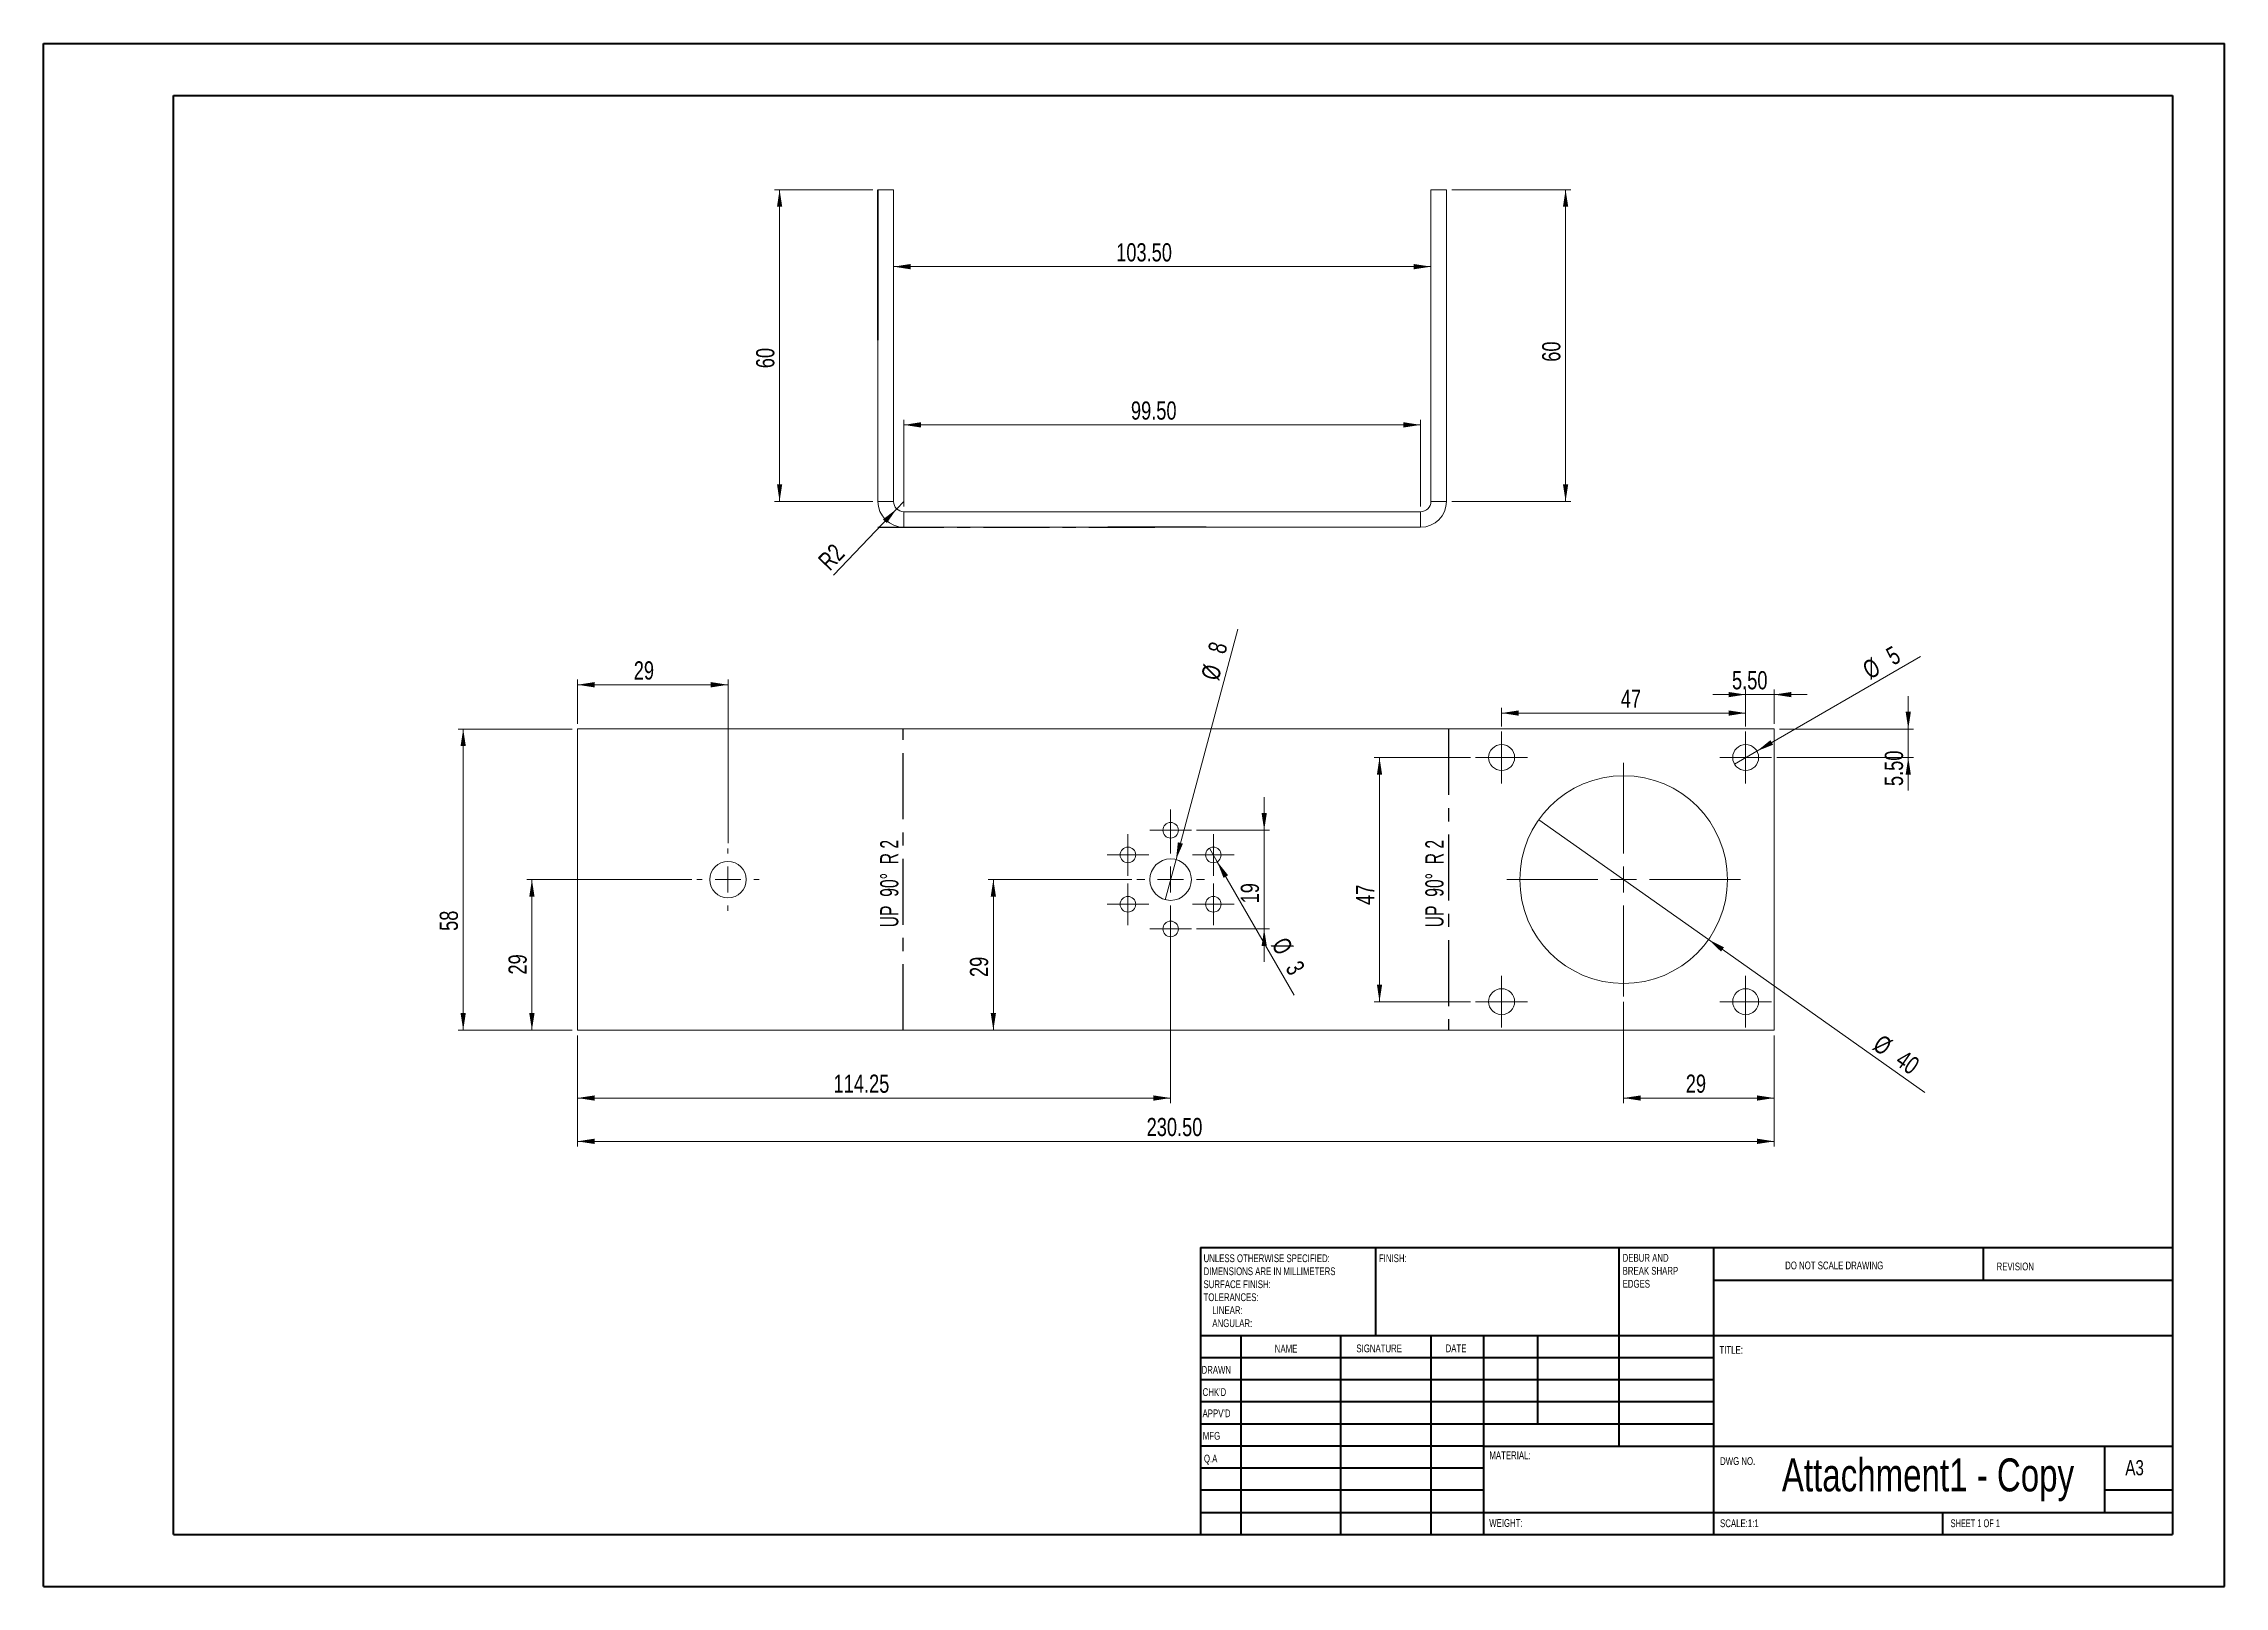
# Model space of a CAD drawing. Header units: millimetres. Extents: x 0 to 420, y 0 to 297.
import ezdxf

# ---------------------------------------------------------------- set-up
doc = ezdxf.new("R2010")
doc.units = ezdxf.units.MM
doc.linetypes.add('CENTERX2', pattern=[20.32, 12.7, -2.54, 2.54, -2.54])
doc.styles.add('SLDTEXTSTYLE0', font='TXT', dxfattribs={"width": 0.75})
doc.styles.add('SLDTEXTSTYLE1', font='TXT', dxfattribs={"width": 0.6875})
doc.styles.add('SLDTEXTSTYLE2', font='TXT', dxfattribs={"width": 0.645833})
doc.dimstyles.new('SLDDIMSTYLE0', dxfattribs={"dimtxt": 3.5, "dimasz": 3.302, "dimexe": 0, "dimexo": 0.0625, "dimgap": 0.875, "dimtad": 1, "dimrnd": 1e-09, "dimzin": 12, "dimdsep": 46, "dimtxsty": 'SLDTEXTSTYLE0', "dimsah": 1, "dimcen": 0.09, "dimadec": 0, "dimazin": 3, "dimtfac": 1, "dimtofl": 0, "dimtmove": 0, "dimatfit": 3, "dimfxl": 1, "dimfrac": 2, "dimtolj": 1, "dimtzin": 12, "dimarcsym": 0})
doc.dimstyles.new('SLDDIMSTYLE1', dxfattribs={"dimtxt": 3.5, "dimasz": 3.302, "dimexe": 0, "dimexo": 0.0625, "dimgap": 0.875, "dimtad": 1, "dimrnd": 1e-09, "dimzin": 12, "dimdsep": 46, "dimtxsty": 'SLDTEXTSTYLE0', "dimblk1": 'NONE', "dimsah": 1, "dimcen": 0, "dimadec": 0, "dimazin": 3, "dimtfac": 1, "dimtmove": 0, "dimatfit": 3, "dimldrblk": 'NONE', "dimfxl": 1, "dimfrac": 2, "dimtolj": 1, "dimtzin": 12, "dimarcsym": 0})
doc.dimstyles.new('SLDDIMSTYLE2', dxfattribs={"dimtxt": 3.5, "dimasz": 3.302, "dimexe": 0, "dimexo": 0.0625, "dimgap": 0.875, "dimtad": 1, "dimrnd": 1e-09, "dimzin": 12, "dimdsep": 46, "dimtxsty": 'SLDTEXTSTYLE0', "dimsah": 1, "dimcen": 0.09, "dimadec": 0, "dimazin": 3, "dimtfac": 1, "dimtmove": 0, "dimatfit": 0, "dimfxl": 1, "dimfrac": 2, "dimtolj": 1, "dimtzin": 12, "dimarcsym": 0})
doc.dimstyles.new('SLDDIMSTYLE3', dxfattribs={"dimtxt": 3.5, "dimasz": 3.302, "dimexe": 0, "dimexo": 0.0625, "dimgap": 0.875, "dimtad": 1, "dimrnd": 1e-09, "dimzin": 4, "dimdsep": 46, "dimtxsty": 'SLDTEXTSTYLE0', "dimsah": 1, "dimcen": 0.09, "dimadec": 0, "dimazin": 1, "dimtfac": 1, "dimtmove": 0, "dimatfit": 0, "dimfxl": 1, "dimfrac": 2, "dimtolj": 1, "dimtzin": 12, "dimarcsym": 0})
doc.dimstyles.new('SLDDIMSTYLE4', dxfattribs={"dimtxt": 3.5, "dimasz": 3.302, "dimexe": 0, "dimexo": 0.0625, "dimgap": 0.875, "dimtad": 1, "dimrnd": 1e-09, "dimzin": 4, "dimdsep": 46, "dimtxsty": 'SLDTEXTSTYLE0', "dimsah": 1, "dimcen": 0.09, "dimadec": 0, "dimazin": 1, "dimtfac": 1, "dimtofl": 0, "dimtmove": 0, "dimatfit": 3, "dimfxl": 1, "dimfrac": 2, "dimtolj": 1, "dimtzin": 12, "dimarcsym": 0})
doc.dimstyles.new('SLDDIMSTYLE5', dxfattribs={"dimtxt": 3.5, "dimasz": 3.302, "dimexe": 0, "dimexo": 0.0625, "dimgap": 0.875, "dimtad": 1, "dimrnd": 1e-09, "dimzin": 12, "dimdsep": 46, "dimtxsty": 'SLDTEXTSTYLE0', "dimsah": 1, "dimcen": 0, "dimadec": 0, "dimazin": 3, "dimtfac": 1, "dimtofl": 0, "dimtmove": 0, "dimatfit": 3, "dimfxl": 1, "dimfrac": 2, "dimtolj": 1, "dimtzin": 12, "dimarcsym": 0})

# ---------------------------------------------------------------- blocks, each defined once
blk = doc.blocks.new('SW_NOTE_0')
at = {"color": 0, "linetype": 'Continuous', "lineweight": 0, "char_height": 1.5, "attachment_point": 1, "style": 'SLDTEXTSTYLE0'}
for s, insert in [('DEBUR AND', (0, 1.93)), ('BREAK SHARP', (0, -0.57)), ('EDGES', (0, -3.07))]:
    blk.add_mtext(s, dxfattribs=dict(at, insert=insert))
blk = doc.blocks.new('SW_NOTE_1')
at = {"color": 0, "linetype": 'Continuous', "lineweight": 0, "char_height": 1.5, "attachment_point": 1, "style": 'SLDTEXTSTYLE0'}
for s, insert in [('UNLESS OTHERWISE SPECIFIED:', (0, 1.93)), ('SURFACE FINISH:', (0, -3.07)), ('DIMENSIONS ARE IN MILLIMETERS', (0, -0.57)), ('TOLERANCES:', (0, -5.57)), ('LINEAR:', (1.69, -8.07)), ('ANGULAR:', (1.69, -10.57))]:
    blk.add_mtext(s, dxfattribs=dict(at, insert=insert))
blk = doc.blocks.new('_D')
at = {"color": 7, "linetype": 'Continuous', "lineweight": 0}
for p, q in [((102.89, 166.27), (102.89, 174.79)), ((131.89, 173.79), (102.89, 173.79)), ((131.89, 143.27), (131.89, 174.79))]:
    blk.add_line(p, q, dxfattribs=at)
for points in [[(102.89, 173.79), (106.19, 173.28), (106.19, 174.3)], [(131.89, 173.79), (128.58, 174.3), (128.58, 173.28)]]:
    blk.add_solid(points, dxfattribs=at)
at = {"color": 7, "linetype": 'Continuous', "lineweight": 0, "insert": (113.74, 178.3, 2.2), "char_height": 3.5, "attachment_point": 1, "style": 'SLDTEXTSTYLE0'}
blk.add_mtext('29', dxfattribs=at)
blk = doc.blocks.new('_D_1')
at = {"color": 7, "linetype": 'Continuous', "lineweight": 0}
for p, q in [((124.89, 136.27), (93.12, 136.27)), ((94.12, 136.27), (94.12, 107.27)), ((101.89, 107.27), (93.12, 107.27))]:
    blk.add_line(p, q, dxfattribs=at)
for points in [[(94.12, 136.27), (93.61, 132.97), (94.63, 132.97)], [(94.12, 107.27), (94.63, 110.58), (93.61, 110.58)]]:
    blk.add_solid(points, dxfattribs=at)
at = {"color": 7, "linetype": 'Continuous', "lineweight": 0, "insert": (89.61, 118, 2.2), "char_height": 3.5, "attachment_point": 1, "rotation": 90, "style": 'SLDTEXTSTYLE0'}
blk.add_mtext('29', dxfattribs=at)
blk = doc.blocks.new('_D_2')
at = {"color": 7, "linetype": 'Continuous', "lineweight": 0}
for p, q in [((101.89, 165.27), (79.89, 165.27)), ((80.89, 165.27), (80.89, 107.27)), ((101.89, 107.27), (79.89, 107.27))]:
    blk.add_line(p, q, dxfattribs=at)
for points in [[(80.89, 165.27), (80.38, 161.97), (81.39, 161.97)], [(80.89, 107.27), (81.39, 110.58), (80.38, 110.58)]]:
    blk.add_solid(points, dxfattribs=at)
at = {"color": 7, "linetype": 'Continuous', "lineweight": 0, "insert": (76.37, 126.4, 2.2), "char_height": 3.5, "attachment_point": 1, "rotation": 90, "style": 'SLDTEXTSTYLE0'}
blk.add_mtext('58', dxfattribs=at)
blk = doc.blocks.new('_D_3')
at = {"color": 7, "linetype": 'Continuous', "lineweight": 0}
for q in [(230.05, 184.5), (216.1, 132.41)]:
    blk.add_line((218.17, 140.14), q, dxfattribs=at)
blk.add_solid([(218.17, 140.14), (219.51, 143.2), (218.53, 143.46)], dxfattribs=at)
at = {"color": 7, "linetype": 'Continuous', "lineweight": 0, "char_height": 3.5, "attachment_point": 1, "rotation": 75, "style": 'SLDTEXTSTYLE0'}
for s, insert in [('8', (224.24, 180.43, 2.2)), ('%%c', (222.93, 175.32, 2.2))]:
    blk.add_mtext(s, dxfattribs=dict(at, insert=insert))
blk = doc.blocks.new('_NONE')
blk = doc.blocks.new('_D_4')
at = {"color": 7, "linetype": 'Continuous', "lineweight": 0}
for q in [(224.61, 142.32), (240.95, 114.02)]:
    blk.add_line((226.11, 139.73), q, dxfattribs=at)
blk.add_solid([(226.11, 139.73), (227.32, 136.61), (228.2, 137.12)], dxfattribs=at)
at = {"color": 7, "linetype": 'Continuous', "lineweight": 0, "char_height": 3.5, "attachment_point": 1, "rotation": 300, "style": 'SLDTEXTSTYLE0'}
for s, insert in [('%%c', (239.49, 125.54, 2.2)), ('3', (242.18, 120.99, 2.2))]:
    blk.add_mtext(s, dxfattribs=dict(at, insert=insert))
blk = doc.blocks.new('_D_5')
at = {"color": 7, "linetype": 'Continuous', "lineweight": 0}
for p, q in [((235.15, 145.77), (235.15, 152.12)), ((222.13, 145.77), (236.15, 145.77)), ((235.15, 145.77), (235.15, 126.77)), ((222.13, 126.77), (236.15, 126.77)), ((235.15, 126.77), (235.15, 120.42))]:
    blk.add_line(p, q, dxfattribs=at)
for points in [[(235.15, 145.77), (235.66, 149.08), (234.65, 149.08)], [(235.15, 126.77), (234.65, 123.47), (235.66, 123.47)]]:
    blk.add_solid(points, dxfattribs=at)
at = {"color": 7, "linetype": 'Continuous', "lineweight": 0, "insert": (230.64, 131.7, 2.2), "char_height": 3.5, "attachment_point": 1, "rotation": 90, "style": 'SLDTEXTSTYLE0'}
blk.add_mtext('19', dxfattribs=at)
blk = doc.blocks.new('_D_6')
at = {"color": 7, "linetype": 'Continuous', "lineweight": 0}
for q in [(361.56, 179.22), (325.72, 158.52)]:
    blk.add_line((330.05, 161.02), q, dxfattribs=at)
blk.add_solid([(330.05, 161.02), (333.16, 162.24), (332.65, 163.12)], dxfattribs=at)
at = {"color": 7, "linetype": 'Continuous', "lineweight": 0, "char_height": 3.5, "attachment_point": 1, "rotation": 30, "style": 'SLDTEXTSTYLE0'}
for s, insert in [('5', (354.58, 180.45, 2.2)), ('%%c', (350.04, 177.77, 2.2))]:
    blk.add_mtext(s, dxfattribs=dict(at, insert=insert))
blk = doc.blocks.new('_D_7')
at = {"color": 7, "linetype": 'Continuous', "lineweight": 0}
for p, q in [((327.88, 165.77), (327.88, 172.9)), ((333.38, 166.27), (333.38, 172.9)), ((327.88, 171.9), (321.53, 171.9)), ((327.88, 171.9), (333.38, 171.9)), ((333.38, 171.9), (339.73, 171.9))]:
    blk.add_line(p, q, dxfattribs=at)
for points in [[(327.88, 171.9), (324.58, 172.4), (324.58, 171.39)], [(333.38, 171.9), (336.68, 171.39), (336.68, 172.4)]]:
    blk.add_solid(points, dxfattribs=at)
at = {"color": 7, "linetype": 'Continuous', "lineweight": 0, "insert": (325.25, 176.41, 2.2), "char_height": 3.5, "attachment_point": 1, "style": 'SLDTEXTSTYLE0'}
blk.add_mtext('5.50', dxfattribs=at)
blk = doc.blocks.new('_D_8')
at = {"color": 7, "linetype": 'Continuous', "lineweight": 0}
for p, q in [((359.2, 165.27), (359.2, 171.62)), ((334.38, 165.27), (360.2, 165.27)), ((359.2, 159.77), (359.2, 165.27)), ((333.88, 159.77), (360.2, 159.77)), ((359.2, 159.77), (359.2, 153.42))]:
    blk.add_line(p, q, dxfattribs=at)
for points in [[(359.2, 165.27), (359.7, 168.58), (358.69, 168.58)], [(359.2, 159.77), (358.69, 156.47), (359.7, 156.47)]]:
    blk.add_solid(points, dxfattribs=at)
at = {"color": 7, "linetype": 'Continuous', "lineweight": 0, "insert": (354.68, 154.29, 2.2), "char_height": 3.5, "attachment_point": 1, "rotation": 90, "style": 'SLDTEXTSTYLE0'}
blk.add_mtext('5.50', dxfattribs=at)
blk = doc.blocks.new('_D_9')
at = {"color": 7, "linetype": 'Continuous', "lineweight": 0}
for p, q in [((280.88, 165.77), (280.88, 169.34)), ((280.88, 168.34), (327.88, 168.34)), ((327.88, 165.77), (327.88, 169.34))]:
    blk.add_line(p, q, dxfattribs=at)
for points in [[(280.88, 168.34), (284.18, 167.83), (284.18, 168.85)], [(327.88, 168.34), (324.58, 168.85), (324.58, 167.83)]]:
    blk.add_solid(points, dxfattribs=at)
at = {"color": 7, "linetype": 'Continuous', "lineweight": 0, "insert": (303.83, 172.85, 2.2), "char_height": 3.5, "attachment_point": 1, "style": 'SLDTEXTSTYLE0'}
blk.add_mtext('47', dxfattribs=at)
blk = doc.blocks.new('_D_10')
at = {"color": 7, "linetype": 'Continuous', "lineweight": 0}
for q in [(288.04, 147.81), (362.41, 95.31)]:
    blk.add_line((320.72, 124.74), q, dxfattribs=at)
blk.add_solid([(320.72, 124.74), (323.13, 122.42), (323.71, 123.25)], dxfattribs=at)
at = {"color": 7, "linetype": 'Continuous', "lineweight": 0, "char_height": 3.5, "attachment_point": 1, "rotation": 324.7815, "style": 'SLDTEXTSTYLE0'}
for s, insert in [('%%c', (354.15, 106.66, 2.2)), ('40', (358.49, 103.66, 2.2))]:
    blk.add_mtext(s, dxfattribs=dict(at, insert=insert))
blk = doc.blocks.new('_D_11')
at = {"color": 7, "linetype": 'Continuous', "lineweight": 0}
for p, q in [((274.88, 159.77), (256.36, 159.77)), ((257.36, 159.77), (257.36, 112.77)), ((274.88, 112.77), (256.36, 112.77))]:
    blk.add_line(p, q, dxfattribs=at)
for points in [[(257.36, 159.77), (256.86, 156.47), (257.87, 156.47)], [(257.36, 112.77), (257.87, 116.08), (256.86, 116.08)]]:
    blk.add_solid(points, dxfattribs=at)
at = {"color": 7, "linetype": 'Continuous', "lineweight": 0, "insert": (252.85, 131.4, 2.2), "char_height": 3.5, "attachment_point": 1, "rotation": 90, "style": 'SLDTEXTSTYLE0'}
blk.add_mtext('47', dxfattribs=at)
blk = doc.blocks.new('_D_12')
at = {"color": 7, "linetype": 'Continuous', "lineweight": 0}
for p, q in [((102.89, 106.27), (102.89, 84.89)), ((333.38, 106.27), (333.38, 84.89)), ((102.89, 85.89), (333.38, 85.89))]:
    blk.add_line(p, q, dxfattribs=at)
for points in [[(102.89, 85.89), (106.19, 85.38), (106.19, 86.4)], [(333.38, 85.89), (330.08, 86.4), (330.08, 85.38)]]:
    blk.add_solid(points, dxfattribs=at)
at = {"color": 7, "linetype": 'Continuous', "lineweight": 0, "insert": (212.51, 90.4, 2.2), "char_height": 3.5, "attachment_point": 1, "style": 'SLDTEXTSTYLE0'}
blk.add_mtext('230.50', dxfattribs=at)
blk = doc.blocks.new('_D_13')
at = {"color": 7, "linetype": 'Continuous', "lineweight": 0}
for p, q in [((209.63, 136.27), (181.99, 136.27)), ((182.99, 136.27), (182.99, 107.27))]:
    blk.add_line(p, q, dxfattribs=at)
for points in [[(182.99, 136.27), (182.48, 132.97), (183.5, 132.97)], [(182.99, 107.27), (183.5, 110.58), (182.48, 110.58)]]:
    blk.add_solid(points, dxfattribs=at)
at = {"color": 7, "linetype": 'Continuous', "lineweight": 0, "insert": (178.48, 117.52, 2.2), "char_height": 3.5, "attachment_point": 1, "rotation": 90, "style": 'SLDTEXTSTYLE0'}
blk.add_mtext('29', dxfattribs=at)
blk = doc.blocks.new('_D_14')
at = {"color": 7, "linetype": 'Continuous', "lineweight": 0}
for p, q in [((217.13, 128.77), (217.13, 93.23)), ((102.89, 106.27), (102.89, 93.23)), ((217.13, 94.23), (102.89, 94.23))]:
    blk.add_line(p, q, dxfattribs=at)
for points in [[(102.89, 94.23), (106.19, 93.72), (106.19, 94.73)], [(217.13, 94.23), (213.83, 94.73), (213.83, 93.72)]]:
    blk.add_solid(points, dxfattribs=at)
at = {"color": 7, "linetype": 'Continuous', "lineweight": 0, "insert": (152.22, 98.74, 2.2), "char_height": 3.5, "attachment_point": 1, "style": 'SLDTEXTSTYLE0'}
blk.add_mtext('114.25', dxfattribs=at)
blk = doc.blocks.new('_D_15')
at = {"color": 7, "linetype": 'Continuous', "lineweight": 0}
for p, q in [((304.38, 112.77), (304.38, 93.23)), ((333.38, 106.27), (333.38, 93.23)), ((304.38, 94.23), (333.38, 94.23))]:
    blk.add_line(p, q, dxfattribs=at)
for points in [[(304.38, 94.23), (307.68, 93.72), (307.68, 94.73)], [(333.38, 94.23), (330.08, 94.73), (330.08, 93.72)]]:
    blk.add_solid(points, dxfattribs=at)
at = {"color": 7, "linetype": 'Continuous', "lineweight": 0, "insert": (316.35, 98.74, 2.2), "char_height": 3.5, "attachment_point": 1, "style": 'SLDTEXTSTYLE0'}
blk.add_mtext('29', dxfattribs=at)
blk = doc.blocks.new('SW_CENTERMARKSYMBOL_0')
at = {"color": 0, "linetype": 'Continuous', "lineweight": 0}
for p, q in [((-2.5, 0), (-4, 0)), ((0, 0), (-2.5, 0)), ((0, 2.5), (0, 4)), ((0, 0), (0, 2.5)), ((0, 0), (0, -2.5)), ((0, 0), (2.5, 0)), ((2.5, 0), (4, 0)), ((0, -2.5), (0, -4))]:
    blk.add_line(p, q, dxfattribs=at)
blk = doc.blocks.new('SW_CENTERMARKSYMBOL_1')
at = {"color": 0, "linetype": 'Continuous', "lineweight": 0}
for p, q in [((-2.5, 0), (-4, 0)), ((0, 0), (-2.5, 0)), ((0, 2.5), (0, 4)), ((0, 0), (0, 2.5)), ((0, 0), (0, -2.5)), ((0, 0), (2.5, 0)), ((2.5, 0), (4, 0)), ((0, -2.5), (0, -4))]:
    blk.add_line(p, q, dxfattribs=at)
blk = doc.blocks.new('SW_CENTERMARKSYMBOL_2')
at = {"color": 0, "linetype": 'Continuous', "lineweight": 0}
for p, q in [((-2.5, 0), (-4, 0)), ((0, 0), (-2.5, 0)), ((0, 2.5), (0, 4)), ((0, 0), (0, 2.5)), ((0, 0), (0, -2.5)), ((0, 0), (2.5, 0)), ((2.5, 0), (4, 0)), ((0, -2.5), (0, -4))]:
    blk.add_line(p, q, dxfattribs=at)
blk = doc.blocks.new('SW_CENTERMARKSYMBOL_3')
at = {"color": 0, "linetype": 'Continuous', "lineweight": 0}
for p, q in [((-2.5, 0), (-4, 0)), ((0, 0), (-2.5, 0)), ((0, 2.5), (0, 4)), ((0, 0), (0, 2.5)), ((0, 0), (0, -2.5)), ((0, 0), (2.5, 0)), ((2.5, 0), (4, 0)), ((0, -2.5), (0, -4))]:
    blk.add_line(p, q, dxfattribs=at)
blk = doc.blocks.new('SW_CENTERMARKSYMBOL_4')
at = {"color": 0, "linetype": 'Continuous', "lineweight": 0}
for p, q in [((-2.5, 0), (-4, 0)), ((0, 0), (-2.5, 0)), ((0, 2.5), (0, 4)), ((0, 0), (0, 2.5)), ((0, 0), (0, -2.5)), ((0, 0), (2.5, 0)), ((2.5, 0), (4, 0)), ((0, -2.5), (0, -4))]:
    blk.add_line(p, q, dxfattribs=at)
blk = doc.blocks.new('SW_CENTERMARKSYMBOL_5')
at = {"color": 0, "linetype": 'Continuous', "lineweight": 0}
for p, q in [((-2.5, 0), (-4, 0)), ((0, 0), (-2.5, 0)), ((0, 2.5), (0, 4)), ((0, 0), (0, 2.5)), ((0, 0), (0, -2.5)), ((0, 0), (2.5, 0)), ((2.5, 0), (4, 0)), ((0, -2.5), (0, -4))]:
    blk.add_line(p, q, dxfattribs=at)
blk = doc.blocks.new('SW_CENTERMARKSYMBOL_6')
at = {"color": 0, "linetype": 'Continuous', "lineweight": 0}
for p, q in [((0, 5), (0, 6.5)), ((-5, 0), (-6.5, 0)), ((0, 0), (-2.5, 0)), ((0, 0), (0, 2.5)), ((0, 0), (0, -2.5)), ((0, 0), (2.5, 0)), ((5, 0), (6.5, 0)), ((0, -5), (0, -6.5))]:
    blk.add_line(p, q, dxfattribs=at)
blk = doc.blocks.new('SW_CENTERMARKSYMBOL_7')
at = {"color": 0, "linetype": 'Continuous', "lineweight": 0}
for p, q in [((0, 5), (0, 6)), ((-5, 0), (-6, 0)), ((0, 0), (-2.5, 0)), ((0, 0), (0, 2.5)), ((0, 0), (0, -2.5)), ((0, 0), (2.5, 0)), ((5, 0), (6, 0)), ((0, -5), (0, -6))]:
    blk.add_line(p, q, dxfattribs=at)
blk = doc.blocks.new('SW_CENTERMARKSYMBOL_8')
at = {"color": 0, "linetype": 'Continuous', "lineweight": 0}
for p, q in [((0, 2.5), (0, 5)), ((-2.5, 0), (-5, 0)), ((0, 0), (-2.5, 0)), ((0, 0), (0, 2.5)), ((0, 0), (0, -2.5)), ((0, 0), (2.5, 0)), ((2.5, 0), (5, 0)), ((0, -2.5), (0, -5))]:
    blk.add_line(p, q, dxfattribs=at)
blk = doc.blocks.new('SW_CENTERMARKSYMBOL_9')
at = {"color": 0, "linetype": 'Continuous', "lineweight": 0}
for p, q in [((0, 2.5), (0, 5)), ((-2.5, 0), (-5, 0)), ((0, 0), (-2.5, 0)), ((0, 0), (0, 2.5)), ((0, 0), (0, -2.5)), ((0, 0), (2.5, 0)), ((2.5, 0), (5, 0)), ((0, -2.5), (0, -5))]:
    blk.add_line(p, q, dxfattribs=at)
blk = doc.blocks.new('SW_CENTERMARKSYMBOL_10')
at = {"color": 0, "linetype": 'Continuous', "lineweight": 0}
for p, q in [((0, 2.5), (0, 5)), ((-2.5, 0), (-5, 0)), ((0, 0), (-2.5, 0)), ((0, 0), (0, 2.5)), ((0, 0), (0, -2.5)), ((0, 0), (2.5, 0)), ((2.5, 0), (5, 0)), ((0, -2.5), (0, -5))]:
    blk.add_line(p, q, dxfattribs=at)
blk = doc.blocks.new('SW_CENTERMARKSYMBOL_11')
at = {"color": 0, "linetype": 'Continuous', "lineweight": 0}
for p, q in [((0, 2.5), (0, 5)), ((-2.5, 0), (-5, 0)), ((0, 0), (-2.5, 0)), ((0, 0), (0, 2.5)), ((0, 0), (0, -2.5)), ((0, 0), (2.5, 0)), ((2.5, 0), (5, 0)), ((0, -2.5), (0, -5))]:
    blk.add_line(p, q, dxfattribs=at)
blk = doc.blocks.new('SW_CENTERMARKSYMBOL_12')
at = {"color": 0, "linetype": 'Continuous', "lineweight": 0}
for p, q in [((0, 5), (0, 22.5)), ((-5, 0), (-22.5, 0)), ((0, 0), (-2.5, 0)), ((0, 0), (0, 2.5)), ((0, 0), (0, -2.5)), ((0, 0), (2.5, 0)), ((5, 0), (22.5, 0)), ((0, -5), (0, -22.5))]:
    blk.add_line(p, q, dxfattribs=at)
blk = doc.blocks.new('_D_16')
at = {"color": 7, "linetype": 'Continuous', "lineweight": 0}
blk.add_line((163.77, 254.28), (267.27, 254.28), dxfattribs=at)
for points in [[(163.77, 254.28), (167.07, 253.77), (167.07, 254.79)], [(267.27, 254.28), (263.96, 254.79), (263.96, 253.77)]]:
    blk.add_solid(points, dxfattribs=at)
at = {"color": 7, "linetype": 'Continuous', "lineweight": 0, "insert": (206.65, 258.79, 29.1), "char_height": 3.5, "attachment_point": 1, "style": 'SLDTEXTSTYLE0'}
blk.add_mtext('103.50', dxfattribs=at)
blk = doc.blocks.new('_D_17')
at = {"color": 7, "linetype": 'Continuous', "lineweight": 0}
for p, q in [((165.77, 208.1), (165.77, 224.82)), ((165.77, 223.82), (265.27, 223.82)), ((265.27, 208.1), (265.27, 224.82))]:
    blk.add_line(p, q, dxfattribs=at)
for points in [[(165.77, 223.82), (169.07, 223.31), (169.07, 224.33)], [(265.27, 223.82), (261.96, 224.33), (261.96, 223.31)]]:
    blk.add_solid(points, dxfattribs=at)
at = {"color": 7, "linetype": 'Continuous', "lineweight": 0, "insert": (209.49, 228.33, 29.1), "char_height": 3.5, "attachment_point": 1, "style": 'SLDTEXTSTYLE0'}
blk.add_mtext('99.50', dxfattribs=at)
blk = doc.blocks.new('_D_18')
at = {"color": 7, "linetype": 'Continuous', "lineweight": 0}
for q in [(152.19, 194.89), (165.77, 209.1)]:
    blk.add_line((164.38, 207.65), q, dxfattribs=at)
blk.add_solid([(164.38, 207.65), (161.74, 205.62), (162.47, 204.91)], dxfattribs=at)
at = {"color": 7, "linetype": 'Continuous', "lineweight": 0, "insert": (148.96, 197.98, 29.1), "char_height": 3.5, "attachment_point": 1, "rotation": 46.291, "style": 'SLDTEXTSTYLE0'}
blk.add_mtext('R2', dxfattribs=at)
blk = doc.blocks.new('_D_19')
at = {"color": 7, "linetype": 'Continuous', "lineweight": 0}
for p, q in [((271.27, 269.1), (294.2, 269.1)), ((293.2, 209.1), (293.2, 269.1)), ((271.27, 209.1), (294.2, 209.1))]:
    blk.add_line(p, q, dxfattribs=at)
for points in [[(293.2, 269.1), (292.69, 265.8), (293.71, 265.8)], [(293.2, 209.1), (293.71, 212.4), (292.69, 212.4)]]:
    blk.add_solid(points, dxfattribs=at)
at = {"color": 7, "linetype": 'Continuous', "lineweight": 0, "insert": (288.69, 235.97, 29.1), "char_height": 3.5, "attachment_point": 1, "rotation": 90, "style": 'SLDTEXTSTYLE0'}
blk.add_mtext('60', dxfattribs=at)
blk = doc.blocks.new('_D_20')
at = {"color": 7, "linetype": 'Continuous', "lineweight": 0}
for p, q in [((159.77, 269.1), (140.82, 269.1)), ((141.82, 269.1), (141.82, 209.1)), ((159.77, 209.1), (140.82, 209.1))]:
    blk.add_line(p, q, dxfattribs=at)
for points in [[(141.82, 269.1), (141.32, 265.8), (142.33, 265.8)], [(141.82, 209.1), (142.33, 212.4), (141.32, 212.4)]]:
    blk.add_solid(points, dxfattribs=at)
at = {"color": 7, "linetype": 'Continuous', "lineweight": 0, "insert": (137.31, 234.73, 29.1), "char_height": 3.5, "attachment_point": 1, "rotation": 90, "style": 'SLDTEXTSTYLE0'}
blk.add_mtext('60', dxfattribs=at)

msp = doc.modelspace()

# ---------------------------------------------------------------- linework, layer by layer
at = {"color": 7, "linetype": 'Continuous', "lineweight": 40}
for p, q in [((0.079, 0.215), (0.079, 297.215)), ((0.079, 297.215), (420.079, 297.215)), ((420.079, 0.215), (420.079, 297.215)), ((25.079, 10.215), (25.079, 287.215)), ((25.079, 287.215), (410.079, 287.215)), ((410.079, 287.215), (410.079, 10.215)), ((222.879, 65.465), (410.079, 65.465)), ((222.879, 65.465), (222.879, 10.215)), ((256.679, 48.465), (256.679, 65.465)), ((303.479, 65.465), (303.479, 27.215)), ((321.679, 65.465), (321.679, 10.215)), ((373.679, 59.09), (373.679, 65.465)), ((410.079, 59.09), (321.679, 59.09)), ((410.079, 48.465), (222.879, 48.465)), ((230.679, 48.465), (230.679, 10.215)), ((249.87, 48.465), (249.87, 10.215)), ((267.278, 48.465), (267.278, 10.215)), ((277.479, 10.215), (277.479, 48.465)), ((287.879, 31.465), (287.879, 48.465)), ((321.679, 44.215), (222.879, 44.215)), ((321.679, 39.965), (222.879, 39.965)), ((321.679, 35.715), (222.879, 35.715)), ((321.679, 31.465), (222.879, 31.465)), ((277.479, 27.215), (222.879, 27.215)), ((277.479, 27.215), (410.079, 27.215)), ((397.079, 14.465), (397.079, 27.215)), ((277.479, 22.965), (222.879, 22.965)), ((277.479, 18.715), (222.879, 18.715)), ((410.079, 18.715), (397.079, 18.715)), ((222.879, 14.465), (410.079, 14.465)), ((365.879, 10.215), (365.879, 14.465)), ((25.079, 10.215), (410.079, 10.215)), ((0.079, 0.215), (420.079, 0.215))]:
    msp.add_line(p, q, dxfattribs=at)
at = {"color": 7, "linetype": 'Continuous'}
for p, q in [((160.767, 240.099), (160.767, 269.099)), ((160.767, 269.099), (160.767, 240.099)), ((223.973, 204.099), (205.061, 204.099))]:
    msp.add_line(p, q, dxfattribs=at)
at = {"color": 7, "linetype": 'Continuous', "lineweight": 15}
for p, q in [((160.767, 269.099), (163.767, 269.099)), ((160.767, 269.099), (160.767, 209.099)), ((163.767, 269.099), (163.767, 209.099)), ((267.267, 209.099), (267.267, 269.099)), ((270.267, 269.099), (267.267, 269.099)), ((270.267, 209.099), (270.267, 269.099)), ((160.767, 209.099), (163.767, 209.099)), ((165.767, 207.099), (265.267, 207.099)), ((165.767, 204.099), (165.767, 207.099)), ((265.267, 204.099), (265.267, 207.099)), ((270.267, 209.099), (267.267, 209.099)), ((165.767, 204.099), (265.267, 204.099)), ((102.886, 165.275), (102.886, 107.275)), ((333.381, 165.275), (102.886, 165.275)), ((333.381, 165.275), (333.381, 107.275)), ((102.886, 107.275), (333.381, 107.275))]:
    msp.add_line(p, q, dxfattribs=at)
at = {"color": 7, "linetype": 'CENTERX2'}
for p, q in [((160.767, 204.099), (214.517, 204.099)), ((165.635, 107.275), (165.635, 165.275)), ((270.632, 165.275), (270.632, 107.275))]:
    msp.add_line(p, q, dxfattribs=at)
at = {"color": 7, "linetype": 'Continuous', "lineweight": 15}
for centre, radius in [((280.881, 159.775), 2.5), ((327.881, 159.775), 2.5), ((304.381, 136.275), 20), ((217.134, 145.775), 1.5), ((131.886, 136.275), 3.5), ((208.906, 141.025), 1.5), ((217.134, 136.275), 4), ((225.361, 141.025), 1.5), ((208.906, 131.525), 1.5), ((225.361, 131.525), 1.5), ((217.134, 126.775), 1.5), ((280.881, 112.775), 2.5), ((327.881, 112.775), 2.5)]:
    msp.add_circle(centre, radius, dxfattribs=at)
for centre, radius, start, end in [((165.767, 209.099), 5, 180, 270), ((165.767, 209.099), 2, 180, 270), ((265.267, 209.099), 2, 270, 0), ((265.267, 209.099), 5, 270, 0)]:
    msp.add_arc(centre, radius, start, end, dxfattribs=at)

# ---------------------------------------------------------------- block references
at = {"color": 7, "linetype": 'Continuous', "lineweight": 0}
for name, p in [('SW_CENTERMARKSYMBOL_10', (280.881, 159.775)), ('SW_CENTERMARKSYMBOL_9', (327.881, 159.775)), ('SW_CENTERMARKSYMBOL_12', (304.381, 136.275)), ('SW_CENTERMARKSYMBOL_2', (217.134, 145.775)), ('SW_CENTERMARKSYMBOL_3', (208.906, 141.025)), ('SW_CENTERMARKSYMBOL_1', (225.361, 141.025)), ('SW_CENTERMARKSYMBOL_7', (131.886, 136.275)), ('SW_CENTERMARKSYMBOL_6', (217.134, 136.275)), ('SW_CENTERMARKSYMBOL_4', (208.906, 131.525)), ('SW_CENTERMARKSYMBOL_0', (225.361, 131.525)), ('SW_CENTERMARKSYMBOL_5', (217.134, 126.775)), ('SW_CENTERMARKSYMBOL_11', (280.881, 112.775)), ('SW_CENTERMARKSYMBOL_8', (327.881, 112.775)), ('SW_NOTE_1', (223.473, 62.202)), ('SW_NOTE_0', (304.188, 62.284))]:
    msp.add_blockref(name, p, dxfattribs=at)

# ---------------------------------------------------------------- texts
at = {"color": 7, "linetype": 'Continuous', "lineweight": 0, "char_height": 3.5, "attachment_point": 2, "rotation": 90, "style": 'SLDTEXTSTYLE2'}
for insert in [(161.192, 135.507), (266.19, 135.507)]:
    msp.add_mtext('UP  90°  R 2', dxfattribs=dict(at, insert=insert))
at = {"color": 7, "linetype": 'Continuous', "lineweight": 0}
for s, insert, char_height, attachment_point, style in [('FINISH:', (257.25, 64.134), 1.5, 1, 'SLDTEXTSTYLE0'), ('DO NOT SCALE DRAWING', (335.493, 62.748), 1.5, 1, 'SLDTEXTSTYLE0'), ('REVISION', (376.206, 62.55), 1.5, 1, 'SLDTEXTSTYLE0'), ('NAME', (237.201, 46.716), 1.5, 1, 'SLDTEXTSTYLE0'), ('SIGNATURE', (252.912, 46.777), 1.5, 1, 'SLDTEXTSTYLE0'), ('DATE', (270.094, 46.791), 1.5, 1, 'SLDTEXTSTYLE0'), ('TITLE:', (322.835, 46.493), 1.5, 1, 'SLDTEXTSTYLE0'), ('DRAWN', (223.091, 42.644), 1.5, 1, 'SLDTEXTSTYLE0'), ("CHK'D", (223.289, 38.369), 1.5, 1, 'SLDTEXTSTYLE0'), ("APPV'D", (223.281, 34.279), 1.5, 1, 'SLDTEXTSTYLE0'), ('MFG', (223.334, 29.948), 1.5, 1, 'SLDTEXTSTYLE0'), ('Q.A', (223.548, 25.564), 1.5, 1, 'SLDTEXTSTYLE0'), ('MATERIAL:', (278.525, 26.201), 1.5, 1, 'SLDTEXTSTYLE0'), ('DWG NO.', (322.953, 25.083), 1.5, 1, 'SLDTEXTSTYLE0'), ('Attachment1 - Copy', (362.996, 24.847), 6.35, 2, 'SLDTEXTSTYLE0'), ('A3', (401, 24.515), 2.9104, 1, 'SLDTEXTSTYLE0'), ('WEIGHT:', (278.497, 13.164), 1.4986, 1, 'SLDTEXTSTYLE0'), ('SCALE:1:1', (322.953, 13.115), 1.5, 1, 'SLDTEXTSTYLE0'), ('SHEET 1 OF 1', (367.357, 13.115), 1.5, 1, 'SLDTEXTSTYLE1')]:
    msp.add_mtext(s, dxfattribs=dict(at, insert=insert, char_height=char_height, attachment_point=attachment_point, style=style))

# ---------------------------------------------------------------- dimensions: what is measured, and where the dimension line sits
for base, p1, p2, dimstyle, picture, middle in [((141.824, 209.099), (160.767, 269.099), (160.767, 209.099), 'SLDDIMSTYLE0', '_D_20', (141.824, 238.738)), ((293.198, 269.099), (270.267, 209.099), (270.267, 269.099), 'SLDDIMSTYLE0', '_D_19', (293.198, 239.981)), ((359.196, 165.275), (332.881, 159.775), (333.381, 165.275), 'SLDDIMSTYLE3', '_D_8', (359.196, 160.24)), ((80.886, 107.275), (102.886, 165.275), (102.886, 107.275), 'SLDDIMSTYLE0', '_D_2', (80.886, 130.409)), ((257.365, 112.775), (275.881, 159.775), (275.881, 112.775), 'SLDDIMSTYLE0', '_D_11', (257.365, 135.409)), ((235.154, 126.775), (221.134, 145.775), (221.134, 126.775), 'SLDDIMSTYLE2', '_D_5', (235.154, 135.707)), ((94.12, 107.275), (125.886, 136.275), (102.886, 107.275), 'SLDDIMSTYLE0', '_D_1', (94.12, 122.011)), ((182.989, 107.275), (210.634, 136.275), (102.886, 107.275), 'SLDDIMSTYLE0', '_D_13', (182.989, 121.526))]:
    dim = msp.add_linear_dim(base=base, p1=p1, p2=p2, angle=90, dimstyle=dimstyle, dxfattribs=at)
    dim.commit()
    dim.dimension.update_dxf_attribs({"geometry": picture, "text_midpoint": middle, "dimtype": 160})
for base, p1, p2, dimstyle, picture, middle in [((267.267, 254.279), (163.767, 269.099), (267.267, 269.099), 'SLDDIMSTYLE4', '_D_16', (215.179, 254.279)), ((265.267, 223.818), (165.767, 207.099), (265.267, 207.099), 'SLDDIMSTYLE4', '_D_17', (216.733, 223.818)), ((102.886, 173.788), (131.886, 142.275), (102.886, 165.275), 'SLDDIMSTYLE0', '_D', (117.748, 173.788)), ((333.381, 171.896), (327.881, 164.775), (333.381, 165.275), 'SLDDIMSTYLE3', '_D_7', (331.194, 171.896)), ((327.881, 168.342), (280.881, 164.775), (327.881, 164.775), 'SLDDIMSTYLE0', '_D_9', (307.839, 168.342)), ((102.886, 94.227), (217.134, 129.775), (102.886, 107.275), 'SLDDIMSTYLE0', '_D_14', (160.753, 94.227)), ((333.381, 94.227), (304.381, 113.775), (333.381, 107.275), 'SLDDIMSTYLE0', '_D_15', (320.361, 94.227)), ((333.3813, 85.8889), (102.8858, 107.2748), (333.3813, 107.2748), 'SLDDIMSTYLE4', '_D_12', (221.0388, 85.8889))]:
    dim = msp.add_linear_dim(base=base, p1=p1, p2=p2, dimstyle=dimstyle, dxfattribs=at)
    dim.commit()
    dim.dimension.update_dxf_attribs({"geometry": picture, "text_midpoint": middle, "dimtype": 160})
dim = msp.add_radius_dim(center=(165.767, 209.099), mpoint=(164.385, 207.653), dimstyle='SLDDIMSTYLE5', dxfattribs=at)
dim.commit()
dim.dimension.update_dxf_attribs({"geometry": '_D_18', "text_midpoint": (154.878, 197.708), "dimtype": 164})
for p1, p2, picture, middle in [((216.098, 132.411), (218.169, 140.139), '_D_3', (228.691, 179.409)), ((325.716, 158.525), (330.046, 161.025), '_D_6', (357.028, 176.603)), ((288.042, 147.809), (320.721, 124.741), '_D_10', (357.028, 99.111)), ((224.611, 142.324), (226.111, 139.726), '_D_4', (238.352, 118.524))]:
    dim = msp.add_diameter_dim_2p(p1=p1, p2=p2, dimstyle='SLDDIMSTYLE1', dxfattribs=at)
    dim.commit()
    dim.dimension.update_dxf_attribs({"geometry": picture, "text_midpoint": middle, "dimtype": 163})

doc.saveas('drawing.dxf')
